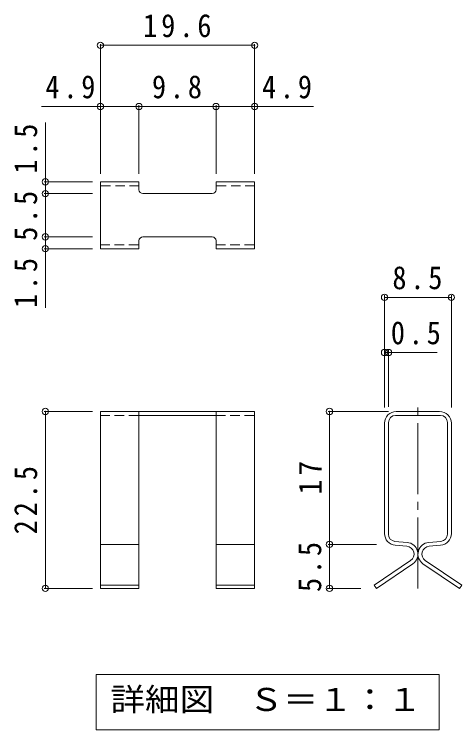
# Model space of a CAD drawing. Units: millimetres on the paper, enlarged 2 times, with parts at other scales. Extents: x -192 to 130, y -269 to 227.
# Drawn here: x -191.7 to -77.9, y 45.5 to 227.4 of the extents above; entities that cross this region are included whole.
import ezdxf
from ezdxf.enums import TextEntityAlignment as Align

# ---------------------------------------------------------------- set-up
doc = ezdxf.new("R2010")
doc.units = ezdxf.units.MM
doc.header["$LTSCALE"] = 2
doc.header["$PDMODE"] = 32
doc.header["$PDSIZE"] = 1.6
doc.linetypes.add('CHAIN2', pattern=[12, 9, -1, 1, -1])
doc.linetypes.add('DASHED1', pattern=[1.8, 1.2, -0.6])
for name, color, linetype, lineweight in [('0-3_建具', 4, 'Continuous', 9), ('0-4_その他', 7, 'Continuous', 9), ('0-5_寸法', 7, 'Continuous', 9)]:
    doc.layers.add(name, color=color, linetype=linetype, lineweight=lineweight)
doc.styles.add('ＭＳ ゴシック', font='')
doc.styles.get('ＭＳ ゴシック').set_extended_font_data('MS Gothic')

msp = doc.modelspace()

# ---------------------------------------------------------------- linework, layer by layer
at = {"layer": '0-3_建具'}
for p, q in [((-159.961, 184.816), (-169.761, 184.816)), ((-169.761, 184.816), (-169.761, 167.816)), ((-159.961, 182.816), (-159.961, 184.816)), ((-140.361, 182.816), (-140.361, 184.816)), ((-130.561, 184.816), (-140.361, 184.816)), ((-158.961, 181.816), (-141.361, 181.816)), ((-159.961, 167.816), (-159.961, 169.816)), ((-158.961, 170.816), (-141.361, 170.816)), ((-140.361, 167.816), (-140.361, 169.816)), ((-169.761, 167.816), (-159.961, 167.816)), ((-169.761, 126.415), (-130.561, 126.415)), ((-169.761, 126.415), (-169.761, 81.414)), ((-159.961, 126.415), (-159.961, 81.414)), ((-140.361, 126.415), (-140.361, 81.414)), ((-130.561, 126.415), (-130.561, 81.414)), ((-94.563, 126.414), (-83.536, 126.414)), ((-159.961, 125.415), (-140.361, 125.415)), ((-83.336, 125.415), (-94.736, 125.415)), ((-97.536, 95.367), (-97.536, 123.415)), ((-96.536, 123.615), (-96.536, 95.183)), ((-81.536, 123.615), (-81.536, 95.183)), ((-80.536, 123.415), (-80.536, 95.367)), ((-91.775, 93.117), (-94.893, 93.39)), ((-86.298, 93.117), (-83.179, 93.39)), ((-169.761, 92.618), (-159.961, 92.618)), ((-140.361, 92.618), (-130.561, 92.618)), ((-94.798, 92.378), (-91.862, 92.121)), ((-83.275, 92.378), (-86.21, 92.121)), ((-99.582, 81.414), (-90.316, 87.671)), ((-78.49, 81.414), (-87.757, 87.671)), ((-169.761, 82.251), (-159.961, 82.251)), ((-140.361, 82.251), (-130.561, 82.251)), ((-169.761, 81.414), (-159.961, 81.414)), ((-140.361, 81.414), (-130.561, 81.414))]:
    msp.add_line(p, q, dxfattribs=at)
at = {"layer": '0-3_建具', "linetype": 'DASHED1'}
for p, q in [((-159.961, 183.816), (-169.761, 183.816)), ((-130.561, 183.816), (-140.361, 183.816)), ((-169.761, 168.816), (-159.961, 168.816)), ((-140.361, 168.816), (-130.561, 168.816)), ((-169.761, 125.415), (-159.961, 125.415)), ((-140.361, 125.415), (-130.561, 125.415))]:
    msp.add_line(p, q, dxfattribs=at)
at = {"layer": '0-3_建具', "linetype": 'CHAIN2'}
msp.add_line((-89.036, 81.414), (-89.036, 128.042), dxfattribs=at)
at = {"layer": '0-3_建具'}
for points in [[(-140.361, 167.816), (-130.561, 167.816), (-130.561, 184.816)], [(-99.582, 81.414), (-100.156, 82.233), (-90.889, 88.49)], [(-78.49, 81.414), (-77.917, 82.233), (-87.183, 88.49)]]:
    msp.add_lwpolyline(points, dxfattribs=at)
for centre, radius, start, end in [((-158.961, 182.816), 1, 180, 270), ((-141.361, 182.816), 1, 270, 0), ((-158.961, 169.816), 1, 90, 180), ((-141.361, 169.816), 1, 0, 90), ((-94.536, 123.415), 3, 90, 180), ((-83.536, 123.415), 3, 0, 90), ((-94.736, 123.615), 1.8, 90, 180), ((-83.336, 123.615), 1.8, 0, 90), ((-94.536, 95.367), 3, 180, 265), ((-94.736, 95.183), 1.8, 180, 265), ((-83.536, 95.367), 3, 275, 0), ((-83.336, 95.183), 1.8, 275, 0), ((-92.036, 90.129), 3, 304.99479, 85), ((-86.036, 90.129), 3, 95, 235.00521), ((-92.036, 90.129), 2, 304.99479, 85), ((-86.036, 90.129), 2, 95, 235.00521)]:
    msp.add_arc(centre, radius, start, end, dxfattribs=at)
at = {"layer": '0-4_その他'}
for p, q in [((-169.761, 219.826), (-169.761, 186.816)), ((-169.761, 219.526), (-130.561, 219.526)), ((-130.561, 219.826), (-130.561, 186.816)), ((-169.761, 203.97), (-184.761, 203.97)), ((-159.961, 204.27), (-159.961, 186.816)), ((-140.361, 204.27), (-140.361, 186.816)), ((-140.361, 203.97), (-130.561, 203.97)), ((-130.561, 203.97), (-115.561, 203.97)), ((-183.761, 199.889), (-183.761, 184.816)), ((-184.061, 184.816), (-171.761, 184.816)), ((-183.761, 181.816), (-183.761, 184.816)), ((-184.061, 181.816), (-171.761, 181.816)), ((-183.761, 170.816), (-183.761, 181.816)), ((-184.061, 170.816), (-171.761, 170.816)), ((-183.761, 167.816), (-183.761, 170.816)), ((-184.061, 167.816), (-171.761, 167.816)), ((-183.761, 152.744), (-183.761, 167.816)), ((-97.536, 156.015), (-97.536, 127.415)), ((-97.536, 155.415), (-80.536, 155.415)), ((-80.536, 156.015), (-80.536, 127.415)), ((-96.536, 142.015), (-96.536, 127.615)), ((-97.536, 141.415), (-96.536, 141.415)), ((-96.536, 141.415), (-84.138, 141.415)), ((-184.061, 126.415), (-171.761, 126.415)), ((-183.761, 81.414), (-183.761, 126.415)), ((-111.836, 126.415), (-96.536, 126.415)), ((-111.536, 92.618), (-111.536, 126.415)), ((-111.836, 92.618), (-99.536, 92.618)), ((-111.536, 81.414), (-111.536, 92.618)), ((-184.061, 81.414), (-171.761, 81.414)), ((-112.136, 81.414), (-103.582, 81.414))]:
    msp.add_line(p, q, dxfattribs=at)
msp.add_lwpolyline([(-169.761, 203.97), (-159.961, 203.97), (-140.361, 203.97)], dxfattribs=at)
for p in [(-169.761, 219.526), (-130.561, 219.526), (-169.761, 203.97), (-159.961, 203.97), (-140.361, 203.97), (-130.561, 203.97), (-183.761, 184.816), (-183.761, 181.816), (-183.761, 170.816), (-183.761, 167.816), (-97.536, 155.415), (-80.536, 155.415), (-97.536, 141.415), (-96.536, 141.415), (-183.761, 126.415), (-111.536, 126.415), (-111.536, 92.618), (-183.761, 81.414), (-111.536, 81.414)]:
    msp.add_point(p, dxfattribs=at)
at = {"layer": '0-5_寸法'}
for p, q in [((-170.843, 59.49), (-83.643, 59.49)), ((-170.843, 59.49), (-170.843, 45.49)), ((-83.643, 59.49), (-83.643, 45.49)), ((-170.843, 45.49), (-83.643, 45.49))]:
    msp.add_line(p, q, dxfattribs=at)

# ---------------------------------------------------------------- texts
at = {"layer": '0-4_その他', "color": 2, "char_height": 5.865, "attachment_point": 7, "style": 'ＭＳ ゴシック'}
for s, insert in [('\\T1.28;\\W0.9;19.6', (-158.911, 221.526)), ('\\T1.27;\\W0.9;4.9', (-183.761, 205.97)), ('\\T1.27;\\W0.9;9.8', (-156.661, 205.97)), ('\\T1.27;\\W0.9;4.9', (-128.689, 205.97)), ('\\T1.27;\\W0.9;8.5', (-95.536, 157.415)), ('\\T1.27;\\W0.9;0.5', (-95.93, 143.415))]:
    msp.add_mtext(s, dxfattribs=dict(at, insert=insert))
at = {"layer": '0-4_その他', "color": 2, "char_height": 5.865, "attachment_point": 7, "rotation": 90, "style": 'ＭＳ ゴシック'}
for s, insert in [('\\T1.27;\\W0.9;1.5', (-185.761, 186.889)), ('\\T1.27;\\W0.9;5.5', (-185.761, 169.816)), ('\\T1.27;\\W0.9;1.5', (-185.761, 152.744)), ('\\T1.27;\\W0.95;17', (-113.536, 105.266)), ('\\T1.28;\\W0.9;22.5', (-185.761, 95.164)), ('\\T1.27;\\W0.9;5.5', (-113.536, 80.516))]:
    msp.add_mtext(s, dxfattribs=dict(at, insert=insert))
at = {"layer": '0-5_寸法', "color": 2, "style": 'ＭＳ ゴシック', "width": 1.1}
msp.add_text('詳細図\u3000Ｓ＝１：１', height=5.865, dxfattribs=at).set_placement((-167.243, 48.49), align=Align.BOTTOM_LEFT)

doc.saveas('drawing.dxf')
